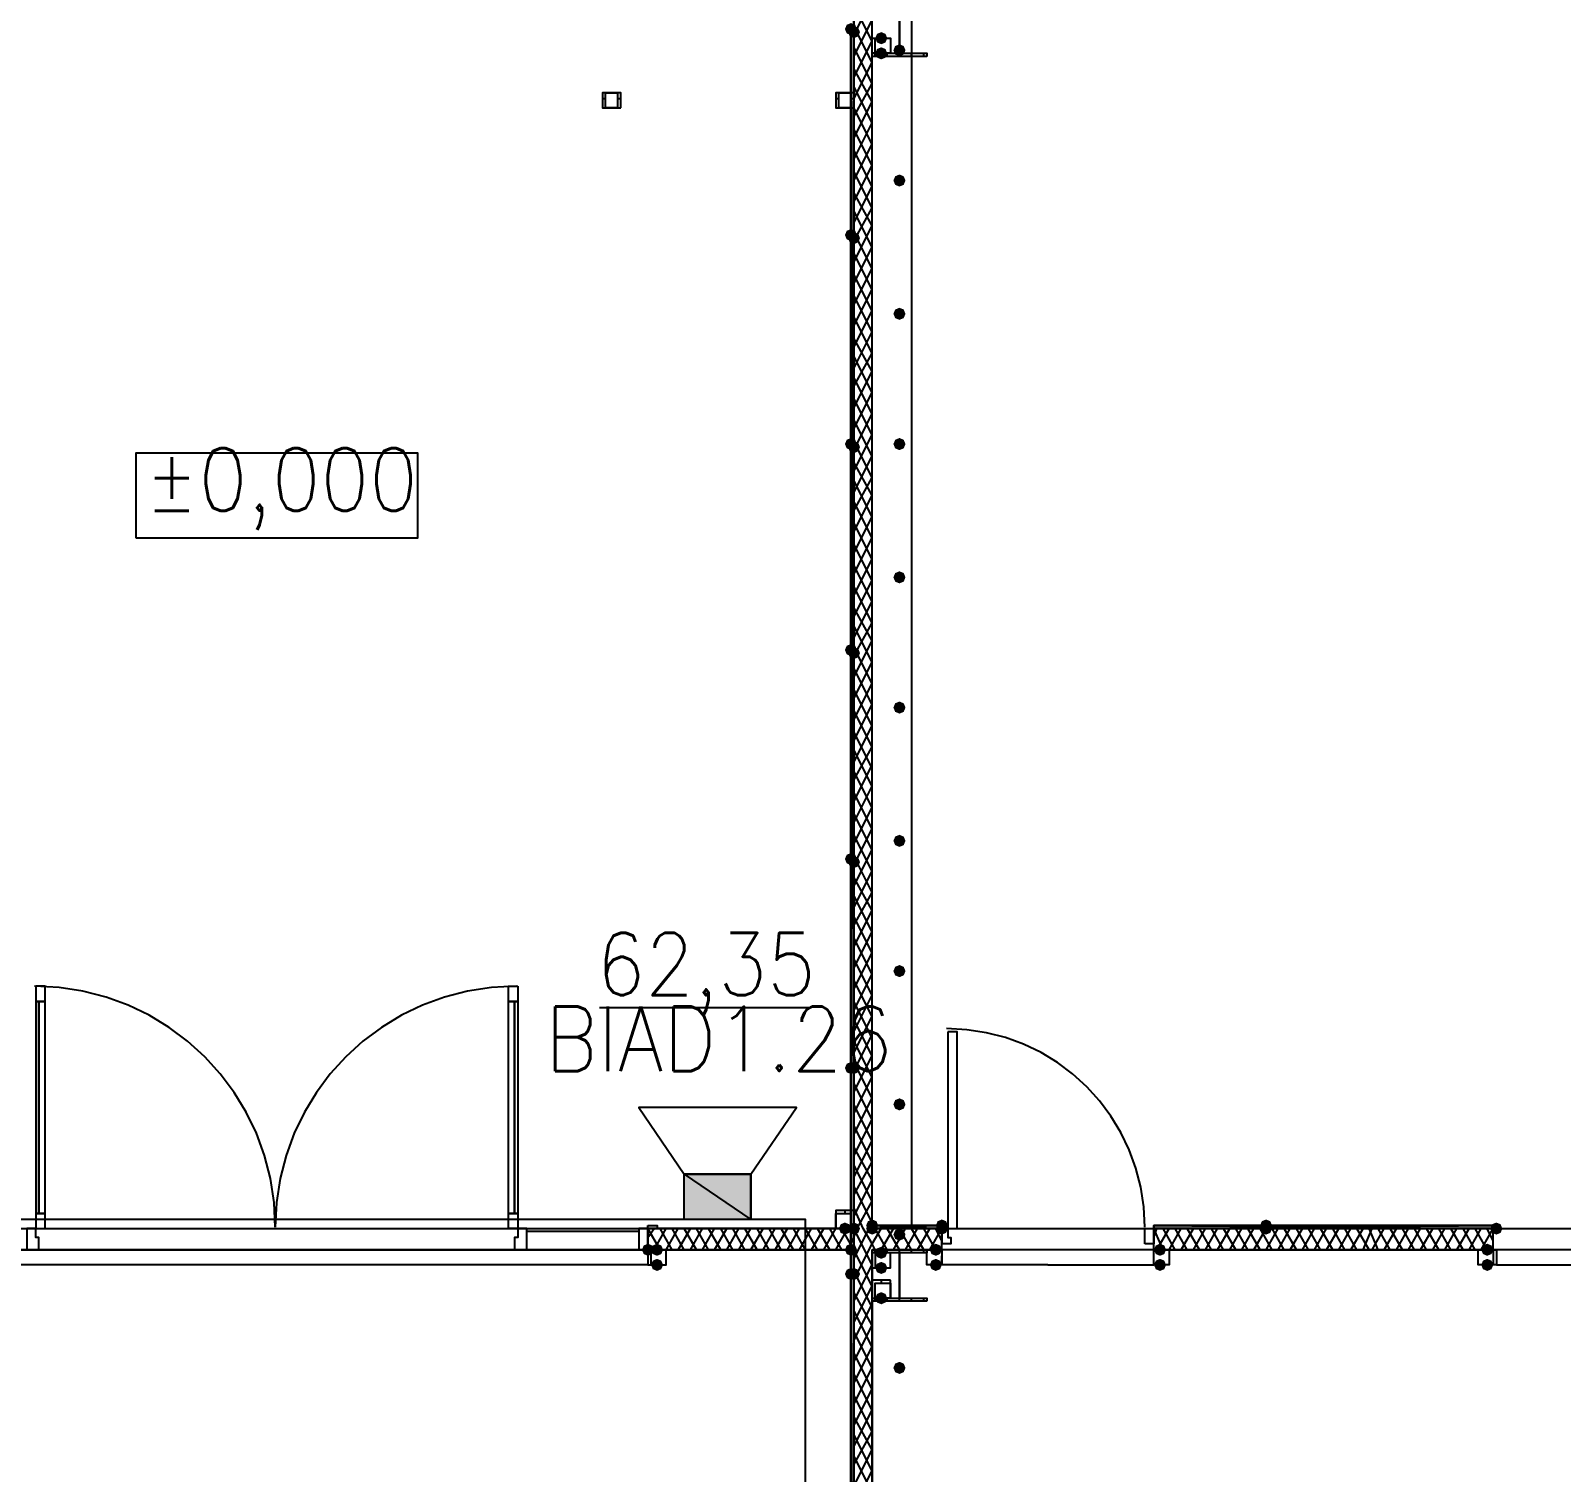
# Model space of a CAD drawing. Header units: millimetres. Extents: x 0 to 420, y 0 to 297.
# Drawn here: x 243.77 to 265.15, y 182.86 to 203.01 of the extents above; entities that cross this region are included whole.
import ezdxf

# ---------------------------------------------------------------- set-up
doc = ezdxf.new("R2010")
doc.units = ezdxf.units.MM
doc.layers.get('0').update_dxf_attribs({"linetype": 'CONTINUOUS'})
doc.styles.get("Standard").update_dxf_attribs({"font": 'STANDARD'})

msp = doc.modelspace()

# ---------------------------------------------------------------- hatches: boundary and pattern name
at = {"true_color": 0x0000fe}
for points in [[(255.312333, 203.030667), (255.287463, 202.970871), (255.227667, 202.946), (255.167871, 202.970871), (255.143, 203.030667), (255.167871, 203.090462), (255.227667, 203.115333), (255.287462, 203.090463)], [(255.354667, 202.988333), (255.329796, 202.928537), (255.27, 202.903667), (255.210204, 202.928537), (255.185333, 202.988333), (255.210204, 203.048129), (255.27, 203.073), (255.329796, 203.048129)], [(255.312333, 200.152), (255.287463, 200.092204), (255.227667, 200.067333), (255.167871, 200.092204), (255.143, 200.152), (255.167871, 200.211796), (255.227667, 200.236667), (255.287462, 200.211796)], [(255.354667, 200.109667), (255.329796, 200.049871), (255.27, 200.025), (255.210204, 200.049871), (255.185333, 200.109667), (255.210204, 200.169462), (255.27, 200.194333), (255.329796, 200.169463)], [(255.312333, 197.231), (255.287463, 197.171204), (255.227667, 197.146333), (255.167871, 197.171204), (255.143, 197.231), (255.167871, 197.290796), (255.227667, 197.315667), (255.287462, 197.290796)], [(255.354667, 197.188667), (255.329796, 197.128871), (255.27, 197.104), (255.210204, 197.128871), (255.185333, 197.188667), (255.210204, 197.248462), (255.27, 197.273333), (255.329796, 197.248463)], [(255.312333, 194.352333), (255.287463, 194.292537), (255.227667, 194.267667), (255.167871, 194.292537), (255.143, 194.352333), (255.167871, 194.412129), (255.227667, 194.437), (255.287462, 194.412129)], [(255.354667, 194.31), (255.329796, 194.250204), (255.27, 194.225333), (255.210204, 194.250204), (255.185333, 194.31), (255.210204, 194.369796), (255.27, 194.394667), (255.329796, 194.369796)], [(255.312333, 191.431333), (255.287463, 191.371537), (255.227667, 191.346667), (255.167871, 191.371537), (255.143, 191.431333), (255.167871, 191.491129), (255.227667, 191.516), (255.287462, 191.491129)], [(255.354667, 191.389), (255.329796, 191.329204), (255.27, 191.304333), (255.210204, 191.329204), (255.185333, 191.389), (255.210204, 191.448796), (255.27, 191.473667), (255.329796, 191.448796)], [(255.312333, 188.510333), (255.287463, 188.450537), (255.227667, 188.425667), (255.167871, 188.450537), (255.143, 188.510333), (255.167871, 188.570129), (255.227667, 188.595), (255.287462, 188.570129)], [(255.354667, 188.510333), (255.329796, 188.450537), (255.27, 188.425667), (255.210204, 188.450537), (255.185333, 188.510333), (255.210204, 188.570129), (255.27, 188.595), (255.329796, 188.570129)], [(255.608667, 186.309), (255.583796, 186.249204), (255.524, 186.224333), (255.464204, 186.249204), (255.439333, 186.309), (255.464204, 186.368796), (255.524, 186.393667), (255.583796, 186.368796)], [(255.608667, 186.309), (255.583796, 186.249204), (255.524, 186.224333), (255.464204, 186.249204), (255.439333, 186.309), (255.464204, 186.368796), (255.524, 186.393667), (255.583796, 186.368796)], [(255.608667, 186.266667), (255.583796, 186.206871), (255.524, 186.182), (255.464204, 186.206871), (255.439333, 186.266667), (255.464204, 186.326462), (255.524, 186.351333), (255.583796, 186.326463)], [(256.582333, 186.309), (256.557462, 186.249204), (256.497667, 186.224333), (256.437871, 186.249204), (256.413, 186.309), (256.437871, 186.368796), (256.497667, 186.393667), (256.557462, 186.368796)], [(256.582333, 186.266667), (256.557462, 186.206871), (256.497667, 186.182), (256.437871, 186.206871), (256.413, 186.266667), (256.437871, 186.326462), (256.497667, 186.351333), (256.557462, 186.326463)], [(261.112, 186.309), (261.087129, 186.249204), (261.027333, 186.224333), (260.967537, 186.249204), (260.942667, 186.309), (260.967537, 186.368796), (261.027333, 186.393667), (261.087129, 186.368796)], [(261.112, 186.266667), (261.087129, 186.206871), (261.027333, 186.182), (260.967537, 186.206871), (260.942667, 186.266667), (260.967537, 186.326462), (261.027333, 186.351333), (261.087129, 186.326463)], [(264.329333, 186.266667), (264.304463, 186.206871), (264.244667, 186.182), (264.184871, 186.206871), (264.16, 186.266667), (264.184871, 186.326462), (264.244667, 186.351333), (264.304462, 186.326463)], [(264.329333, 186.266667), (264.304463, 186.206871), (264.244667, 186.182), (264.184871, 186.206871), (264.16, 186.266667), (264.184871, 186.326462), (264.244667, 186.351333), (264.304462, 186.326463)], [(252.476, 185.970333), (252.451129, 185.910537), (252.391333, 185.885667), (252.331538, 185.910537), (252.306667, 185.970333), (252.331537, 186.030129), (252.391333, 186.055), (252.451129, 186.030129)], [(255.312333, 185.970333), (255.287463, 185.910537), (255.227667, 185.885667), (255.167871, 185.910537), (255.143, 185.970333), (255.167871, 186.030129), (255.227667, 186.055), (255.287462, 186.030129)], [(255.312333, 185.970333), (255.287463, 185.910537), (255.227667, 185.885667), (255.167871, 185.910537), (255.143, 185.970333), (255.167871, 186.030129), (255.227667, 186.055), (255.287462, 186.030129)], [(255.312333, 185.631667), (255.287463, 185.571871), (255.227667, 185.547), (255.167871, 185.571871), (255.143, 185.631667), (255.167871, 185.691462), (255.227667, 185.716333), (255.287462, 185.691463)], [(255.354667, 185.631667), (255.329796, 185.571871), (255.27, 185.547), (255.210204, 185.571871), (255.185333, 185.631667), (255.210204, 185.691462), (255.27, 185.716333), (255.329796, 185.691463)]]:
    msp.add_hatch(color=0, dxfattribs=at).paths.add_polyline_path(points, flags=0)
at = {"true_color": 0x000007}
h = msp.add_hatch(color=0, dxfattribs=at)
h.paths.add_polyline_path([(255.27, 202.988333), (255.227667, 202.988333), (255.27, 185.631667)], flags=0)
h.paths.add_polyline_path([(255.227667, 202.988333), (255.27, 185.631667), (255.227667, 185.631667)], flags=0)
for points in [[(255.735667, 202.903667), (255.710796, 202.843871), (255.651, 202.819), (255.591204, 202.843871), (255.566333, 202.903667), (255.591204, 202.963462), (255.651, 202.988333), (255.710796, 202.963463)], [(255.735667, 202.692), (255.710796, 202.632204), (255.651, 202.607333), (255.591204, 202.632204), (255.566333, 202.692), (255.591204, 202.751796), (255.651, 202.776667), (255.710796, 202.751796)], [(255.989667, 202.734333), (255.964796, 202.674537), (255.905, 202.649667), (255.845204, 202.674537), (255.820333, 202.734333), (255.845204, 202.794129), (255.905, 202.819), (255.964796, 202.794129)], [(255.989667, 200.914), (255.964796, 200.854204), (255.905, 200.829333), (255.845204, 200.854204), (255.820333, 200.914), (255.845204, 200.973796), (255.905, 200.998667), (255.964796, 200.973796)], [(255.989667, 199.051333), (255.964796, 198.991537), (255.905, 198.966667), (255.845204, 198.991537), (255.820333, 199.051333), (255.845204, 199.111129), (255.905, 199.136), (255.964796, 199.111129)], [(255.989667, 197.231), (255.964796, 197.171204), (255.905, 197.146333), (255.845204, 197.171204), (255.820333, 197.231), (255.845204, 197.290796), (255.905, 197.315667), (255.964796, 197.290796)], [(255.989667, 195.368333), (255.964796, 195.308538), (255.905, 195.283667), (255.845204, 195.308538), (255.820333, 195.368333), (255.845204, 195.428129), (255.905, 195.453), (255.964796, 195.428129)], [(255.989667, 193.548), (255.964796, 193.488204), (255.905, 193.463333), (255.845204, 193.488204), (255.820333, 193.548), (255.845204, 193.607796), (255.905, 193.632667), (255.964796, 193.607796)], [(255.989667, 191.685333), (255.964796, 191.625537), (255.905, 191.600667), (255.845204, 191.625537), (255.820333, 191.685333), (255.845204, 191.745129), (255.905, 191.77), (255.964796, 191.745129)], [(255.989667, 189.865), (255.964796, 189.805204), (255.905, 189.780333), (255.845204, 189.805204), (255.820333, 189.865), (255.845204, 189.924796), (255.905, 189.949667), (255.964796, 189.924796)], [(255.989667, 188.002333), (255.964796, 187.942537), (255.905, 187.917667), (255.845204, 187.942537), (255.820333, 188.002333), (255.845204, 188.062129), (255.905, 188.087), (255.964796, 188.062129)], [(255.227667, 186.266667), (255.202796, 186.206871), (255.143, 186.182), (255.083204, 186.206871), (255.058333, 186.266667), (255.083204, 186.326462), (255.143, 186.351333), (255.202796, 186.326463)], [(255.354667, 186.266667), (255.329796, 186.206871), (255.27, 186.182), (255.210204, 186.206871), (255.185333, 186.266667), (255.210204, 186.326462), (255.27, 186.351333), (255.329796, 186.326463)], [(255.989667, 186.182), (255.964796, 186.122204), (255.905, 186.097333), (255.845204, 186.122204), (255.820333, 186.182), (255.845204, 186.241796), (255.905, 186.266667), (255.964796, 186.241796)], [(252.603, 185.970333), (252.578129, 185.910537), (252.518333, 185.885667), (252.458537, 185.910537), (252.433667, 185.970333), (252.458537, 186.030129), (252.518333, 186.055), (252.578129, 186.030129)], [(255.735667, 185.928), (255.710796, 185.868204), (255.651, 185.843333), (255.591204, 185.868204), (255.566333, 185.928), (255.591204, 185.987796), (255.651, 186.012667), (255.710796, 185.987796)], [(256.497667, 185.970333), (256.472796, 185.910537), (256.413, 185.885667), (256.353204, 185.910537), (256.328333, 185.970333), (256.353204, 186.030129), (256.413, 186.055), (256.472796, 186.030129)], [(259.630333, 185.970333), (259.605462, 185.910537), (259.545667, 185.885667), (259.485871, 185.910537), (259.461, 185.970333), (259.485871, 186.030129), (259.545667, 186.055), (259.605462, 186.030129)], [(264.202333, 185.970333), (264.177462, 185.910537), (264.117667, 185.885667), (264.057871, 185.910537), (264.033, 185.970333), (264.057871, 186.030129), (264.117667, 186.055), (264.177462, 186.030129)], [(252.603, 185.758667), (252.578129, 185.698871), (252.518333, 185.674), (252.458537, 185.698871), (252.433667, 185.758667), (252.458537, 185.818462), (252.518333, 185.843333), (252.578129, 185.818463)], [(255.735667, 185.716333), (255.710796, 185.656537), (255.651, 185.631667), (255.591204, 185.656537), (255.566333, 185.716333), (255.591204, 185.776129), (255.651, 185.801), (255.710796, 185.776129)], [(256.497667, 185.758667), (256.472796, 185.698871), (256.413, 185.674), (256.353204, 185.698871), (256.328333, 185.758667), (256.353204, 185.818462), (256.413, 185.843333), (256.472796, 185.818463)], [(259.630333, 185.758667), (259.605462, 185.698871), (259.545667, 185.674), (259.485871, 185.698871), (259.461, 185.758667), (259.485871, 185.818462), (259.545667, 185.843333), (259.605462, 185.818463)], [(264.202333, 185.758667), (264.177462, 185.698871), (264.117667, 185.674), (264.057871, 185.698871), (264.033, 185.758667), (264.057871, 185.818462), (264.117667, 185.843333), (264.177462, 185.818463)], [(255.735667, 185.293), (255.710796, 185.233204), (255.651, 185.208333), (255.591204, 185.233204), (255.566333, 185.293), (255.591204, 185.352796), (255.651, 185.377667), (255.710796, 185.352796)], [(255.989667, 184.319333), (255.964796, 184.259537), (255.905, 184.234667), (255.845204, 184.259537), (255.820333, 184.319333), (255.845204, 184.379129), (255.905, 184.404), (255.964796, 184.379129)]]:
    msp.add_hatch(color=0, dxfattribs=at).paths.add_polyline_path(points, flags=0)
at = {"true_color": 0x000052}
h = msp.add_hatch(color=0, dxfattribs=at)
h.paths.add_polyline_path([(253.830667, 187.028666), (252.899334, 187.028666), (253.830667, 186.393666)], flags=0)
h.paths.add_polyline_path([(252.899334, 187.028666), (253.830667, 186.393666), (252.899334, 186.393666)], flags=0)
at = {"true_color": 0x000007}
h = msp.add_hatch(color=0, dxfattribs=at)
h.paths.add_polyline_path([(256.497667, 186.309), (255.524, 186.309), (256.497667, 186.266667)], flags=0)
h.paths.add_polyline_path([(255.524, 186.309), (256.497667, 186.266667), (255.524, 186.266667)], flags=0)
h = msp.add_hatch(color=0, dxfattribs=at)
h.paths.add_polyline_path([(264.244667, 186.309), (259.461, 186.309), (264.244667, 186.266667)], flags=0)
h.paths.add_polyline_path([(259.461, 186.309), (264.244667, 186.266667), (259.461, 186.266667)], flags=0)
h = msp.add_hatch(color=0, dxfattribs=at)
h.paths.add_polyline_path([(252.391333, 185.970333), (255.227667, 185.970333)], flags=0)
h.paths.add_polyline_path([(255.227667, 185.970333), (252.391333, 185.970333)], flags=0)
h = msp.add_hatch(color=0, dxfattribs=at)
h.paths.add_polyline_path([(255.27, 185.631667), (255.227667, 185.631667), (255.27, 168.232667)], flags=0)
h.paths.add_polyline_path([(255.227667, 185.631667), (255.27, 168.232667), (255.227667, 168.232667)], flags=0)

# ---------------------------------------------------------------- linework, layer by layer
at = {"color": 0, "true_color": 0x000008}
for points in [[(242.654667, 195.199), (242.654667, 186.266667), (255.27, 186.266667), (255.27, 220.768333), (239.183333, 220.768333), (239.183333, 195.199)], [(255.27, 185.970333), (239.183333, 185.970333), (239.183333, 138.895667), (255.27, 138.895667)]]:
    msp.add_lwpolyline(points, close=True, dxfattribs=at)
at = {"color": 0, "true_color": 0x000007}
for points in [[(255.27, 220.768333), (255.27, 186.266667)], [(255.524, 186.266667), (255.524, 220.768333)], [(255.27, 202.946), (255.524, 203.454)], [(255.524, 202.861333), (255.27, 203.369333)], [(255.905, 202.649667), (255.905, 203.369333)], [(255.227667, 202.988333), (255.227667, 185.631667), (255.227667, 202.988333), (255.27, 185.631667)], [(255.27, 202.649667), (255.524, 203.157667)], [(255.524, 202.565), (255.27, 203.073)], [(255.27, 202.353333), (255.524, 202.861333)], [(255.524, 202.268667), (255.27, 202.776667)], [(255.27, 202.057), (255.524, 202.565)], [(255.566333, 202.649667), (255.566333, 202.692)], [(255.735667, 202.649667), (255.735667, 202.692)], [(256.074333, 202.649667), (256.074333, 202.692)], [(256.243667, 202.649667), (256.243667, 202.692)], [(255.524, 202.014667), (255.27, 202.480333)], [(255.27, 201.803), (255.524, 202.268667)], [(255.524, 201.718333), (255.27, 202.226333)], [(251.798667, 202.057), (251.756333, 202.057)], [(252.010333, 202.057), (251.968, 202.057)], [(255.058333, 202.057), (255.016, 202.057)], [(255.27, 202.057), (255.227667, 202.057)], [(255.27, 201.506667), (255.524, 202.014667)], [(255.524, 201.422), (255.27, 201.93)], [(255.27, 201.210333), (255.524, 201.718333)], [(255.524, 201.125667), (255.27, 201.633667)], [(255.27, 200.914), (255.524, 201.422)], [(255.524, 200.829333), (255.27, 201.337333)], [(255.27, 200.617667), (255.524, 201.125667)], [(255.524, 200.533), (255.27, 201.041)], [(255.27, 200.321333), (255.524, 200.829333)], [(255.524, 200.279), (255.27, 200.744667)], [(255.27, 200.067333), (255.524, 200.533)], [(255.524, 199.982667), (255.27, 200.490667)], [(255.27, 199.771), (255.524, 200.279)], [(255.524, 199.686333), (255.27, 200.194333)], [(255.27, 199.474667), (255.524, 199.982667)], [(255.524, 199.39), (255.27, 199.898)], [(255.27, 199.178333), (255.524, 199.686333)], [(255.524, 199.093667), (255.27, 199.601667)], [(255.27, 198.882), (255.524, 199.39)], [(255.524, 198.797333), (255.27, 199.305333)], [(255.27, 198.585667), (255.524, 199.093667)], [(255.524, 198.501), (255.27, 199.009)], [(255.27, 198.289333), (255.524, 198.797333)], [(255.524, 198.247), (255.27, 198.712667)], [(255.27, 198.035333), (255.524, 198.501)], [(255.524, 197.950667), (255.27, 198.458667)], [(255.27, 197.739), (255.524, 198.247)], [(255.524, 197.654333), (255.27, 198.162333)], [(255.27, 197.442667), (255.524, 197.950667)], [(255.524, 197.358), (255.27, 197.866)], [(255.27, 197.146333), (255.524, 197.654333)], [(255.524, 197.061667), (255.27, 197.569667)], [(255.27, 196.85), (255.524, 197.358)], [(255.524, 196.765333), (255.27, 197.273333)], [(255.27, 196.553667), (255.524, 197.061667)], [(255.524, 196.511333), (255.27, 196.977)], [(255.27, 196.299667), (255.524, 196.765333)], [(255.524, 196.215), (255.27, 196.723)], [(255.27, 196.003333), (255.524, 196.511333)], [(255.524, 195.918667), (255.27, 196.426667)], [(255.27, 195.707), (255.524, 196.215)], [(255.524, 195.622333), (255.27, 196.130333)], [(255.27, 195.410667), (255.524, 195.918667)], [(255.524, 195.326), (255.27, 195.834)], [(255.27, 195.114333), (255.524, 195.622333)], [(255.524, 195.029667), (255.27, 195.537667)], [(255.27, 194.818), (255.524, 195.326)], [(255.524, 194.733333), (255.27, 195.241333)], [(255.27, 194.521667), (255.524, 195.029667)], [(255.524, 194.479333), (255.27, 194.945)], [(255.27, 194.267667), (255.524, 194.733333)], [(255.524, 194.183), (255.27, 194.691)], [(255.27, 193.971333), (255.524, 194.479333)], [(255.524, 193.886667), (255.27, 194.394667)], [(255.27, 193.675), (255.524, 194.183)], [(255.524, 193.590333), (255.27, 194.098333)], [(255.27, 193.378667), (255.524, 193.886667)], [(255.524, 193.294), (255.27, 193.802)], [(255.27, 193.082333), (255.524, 193.590333)], [(255.524, 192.997667), (255.27, 193.505667)], [(255.27, 192.786), (255.524, 193.294)], [(255.524, 192.701333), (255.27, 193.209333)], [(255.27, 192.532), (255.524, 192.997667)], [(255.524, 192.447333), (255.27, 192.955333)], [(255.27, 192.235667), (255.524, 192.743667)], [(255.524, 192.151), (255.27, 192.659)], [(255.27, 191.939333), (255.524, 192.447333)], [(255.524, 191.854667), (255.27, 192.362667)], [(255.27, 191.643), (255.524, 192.151)], [(255.524, 191.558333), (255.27, 192.066333)], [(255.27, 191.346667), (255.524, 191.854667)], [(255.524, 191.262), (255.27, 191.77)], [(255.27, 191.050333), (255.524, 191.558333)], [(255.524, 190.965667), (255.27, 191.473667)], [(255.27, 190.754), (255.524, 191.262)], [(255.524, 190.711667), (255.27, 191.177333)], [(255.27, 190.5), (255.524, 190.965667)], [(255.524, 190.415333), (255.27, 190.923333)], [(255.27, 190.203667), (255.524, 190.711667)], [(255.524, 190.119), (255.27, 190.627)], [(255.27, 189.907333), (255.524, 190.415333)], [(255.524, 189.822667), (255.27, 190.330667)], [(255.27, 189.611), (255.524, 190.119)], [(255.524, 189.526333), (255.27, 190.034333)], [(255.27, 189.314667), (255.524, 189.822667)], [(255.524, 189.23), (255.27, 189.738)], [(247.184333, 186.287833), (247.166958, 186.631939), (247.115959, 186.966103), (247.033028, 187.288636), (246.919858, 187.597844), (246.778139, 187.892037), (246.609563, 188.169523), (246.415822, 188.42861), (246.198607, 188.667607), (245.95961, 188.884822), (245.700523, 189.078563), (245.423037, 189.247139), (245.128844, 189.388858), (244.819636, 189.502028), (244.497103, 189.584959), (244.162939, 189.635958), (243.818833, 189.653333)], [(250.549833, 189.653333), (250.205728, 189.635958), (249.871563, 189.584959), (249.549031, 189.502028), (249.239822, 189.388858), (248.945629, 189.247139), (248.668144, 189.078563), (248.409056, 188.884822), (248.17006, 188.667607), (247.952845, 188.42861), (247.759104, 188.169523), (247.590528, 187.892037), (247.448809, 187.597844), (247.335638, 187.288636), (247.252708, 186.966103), (247.201709, 186.631939), (247.184333, 186.287833)], [(255.27, 189.018333), (255.524, 189.526333)], [(243.882333, 189.441667), (243.882333, 186.478333)], [(250.528667, 189.441667), (250.528667, 186.478333)], [(251.714, 189.357), (254.677333, 189.357)], [(255.524, 188.933667), (255.27, 189.441667)], [(255.27, 188.722), (255.524, 189.23)], [(255.524, 188.679667), (255.27, 189.187667)], [(255.27, 188.468), (255.524, 188.976)], [(255.524, 188.383333), (255.27, 188.891333)], [(259.334, 186.287833), (259.319684, 186.571342), (259.277666, 186.84666), (259.20934, 187.112395), (259.116099, 187.367151), (258.999337, 187.609537), (258.860448, 187.838157), (258.700824, 188.051619), (258.521861, 188.248528), (258.324952, 188.427491), (258.111491, 188.587114), (257.88287, 188.726004), (257.640485, 188.842766), (257.385728, 188.936007), (257.119994, 189.004333), (256.844675, 189.046351), (256.561167, 189.060667)], [(255.27, 188.171667), (255.524, 188.679667)], [(255.524, 188.087), (255.27, 188.595)], [(255.27, 187.875333), (255.524, 188.383333)], [(255.524, 187.790667), (255.27, 188.298667)], [(255.27, 187.579), (255.524, 188.087)], [(255.524, 187.494333), (255.27, 188.002333)], [(255.27, 187.282667), (255.524, 187.790667)], [(255.524, 187.198), (255.27, 187.706)], [(255.27, 186.986333), (255.524, 187.494333)], [(255.524, 186.944), (255.27, 187.409667)], [(255.27, 186.732333), (255.524, 187.198)], [(255.524, 186.647667), (255.27, 187.155667)], [(255.27, 186.436), (255.524, 186.944)], [(255.524, 186.351333), (255.27, 186.859333)], [(255.143, 186.520667), (255.143, 186.478333)], [(255.397, 186.266667), (255.27, 186.563)], [(255.312333, 186.266667), (255.524, 186.647667)], [(255.481667, 186.266667), (255.524, 186.351333)], [(256.497667, 186.309), (255.524, 186.309), (256.497667, 186.309), (255.524, 186.266667)], [(264.244667, 186.266667), (259.461, 186.266667), (264.244667, 186.309), (259.461, 186.309)], [(252.264333, 186.224333), (250.698, 186.224333)], [(252.391333, 186.139667), (252.476, 186.266667)], [(252.560667, 185.970333), (252.391333, 186.266667)], [(252.391333, 185.970333), (252.391333, 186.266667), (252.518333, 186.266667)], [(255.27, 186.266667), (252.391333, 186.266667)], [(252.476, 185.970333), (252.645333, 186.266667)], [(252.73, 185.970333), (252.560667, 186.266667)], [(252.645333, 185.970333), (252.814667, 186.266667)], [(252.899333, 185.970333), (252.73, 186.266667)], [(252.814667, 185.970333), (252.984, 186.266667)], [(253.068667, 185.970333), (252.899333, 186.266667)], [(252.984, 185.970333), (253.153333, 186.266667)], [(253.238, 185.970333), (253.068667, 186.266667)], [(253.153333, 185.970333), (253.322667, 186.266667)], [(253.407333, 185.970333), (253.238, 186.266667)], [(253.322667, 185.970333), (253.492, 186.266667)], [(253.576667, 185.970333), (253.407333, 186.266667)], [(253.492, 185.970333), (253.661333, 186.266667)], [(253.746, 185.970333), (253.576667, 186.266667)], [(253.661333, 185.970333), (253.830667, 186.266667)], [(253.915333, 185.970333), (253.746, 186.266667)], [(253.830667, 185.970333), (254, 186.266667)], [(254.084667, 185.970333), (253.915333, 186.266667)], [(254, 185.970333), (254.169333, 186.266667)], [(254.254, 185.970333), (254.084667, 186.266667)], [(254.169333, 185.970333), (254.338667, 186.266667)], [(254.423333, 185.970333), (254.254, 186.266667)], [(254.338667, 185.970333), (254.508, 186.266667)], [(254.592667, 185.970333), (254.423333, 186.266667)], [(254.508, 185.970333), (254.677333, 186.266667)], [(254.762, 185.970333), (254.592667, 186.266667)], [(254.677333, 185.970333), (254.846667, 186.266667)], [(254.931333, 185.970333), (254.762, 186.266667)], [(254.846667, 185.970333), (255.016, 186.266667)], [(255.100667, 185.970333), (254.931333, 186.266667)], [(255.016, 185.970333), (255.185333, 186.266667)], [(255.27, 185.970333), (255.100667, 186.266667)], [(255.185333, 185.970333), (255.27, 186.139667)], [(255.27, 186.139667), (255.312333, 186.266667)], [(255.27, 185.843333), (255.481667, 186.266667)], [(255.524, 185.758667), (255.27, 186.266667)], [(255.524, 186.055), (255.397, 186.266667)], [(255.524, 186.055), (255.651, 186.266667)], [(256.497667, 186.266667), (255.524, 186.266667)], [(255.735667, 185.970333), (255.566333, 186.266667)], [(255.651, 185.970333), (255.820333, 186.266667)], [(255.905, 185.970333), (255.735667, 186.266667)], [(255.820333, 185.970333), (255.989667, 186.266667)], [(256.074333, 185.970333), (255.905, 186.266667)], [(255.989667, 185.970333), (256.159, 186.266667)], [(256.243667, 185.970333), (256.074333, 186.266667)], [(256.159, 185.970333), (256.328333, 186.266667)], [(256.413, 185.970333), (256.243667, 186.266667)], [(256.328333, 185.970333), (256.497667, 186.266667)], [(256.497667, 186.097333), (256.413, 186.266667)], [(256.497667, 185.970333), (256.497667, 186.055), (256.497667, 186.266667)], [(259.461, 186.139667), (259.503333, 186.266667)], [(259.588, 185.970333), (259.461, 186.266667)], [(259.461, 185.970333), (259.461, 186.055), (259.461, 186.266667)], [(264.202333, 186.266667), (259.461, 186.266667)], [(259.503333, 185.970333), (259.672667, 186.266667)], [(259.757333, 185.970333), (259.588, 186.266667)], [(259.672667, 185.970333), (259.842, 186.266667)], [(259.926667, 185.970333), (259.757333, 186.266667)], [(259.842, 185.970333), (260.011333, 186.266667)], [(260.096, 185.970333), (259.926667, 186.266667)], [(260.011333, 185.970333), (260.180667, 186.266667)], [(260.265333, 185.970333), (260.096, 186.266667)], [(260.180667, 185.970333), (260.35, 186.266667)], [(260.434667, 185.970333), (260.265333, 186.266667)], [(260.35, 185.970333), (260.519333, 186.266667)], [(260.604, 185.970333), (260.434667, 186.266667)], [(260.519333, 185.970333), (260.688667, 186.266667)], [(260.773333, 185.970333), (260.604, 186.266667)], [(260.688667, 185.970333), (260.858, 186.266667)], [(260.942667, 185.970333), (260.773333, 186.266667)], [(260.858, 185.970333), (261.027333, 186.266667)], [(261.112, 185.970333), (260.942667, 186.266667)], [(261.027333, 185.970333), (261.196667, 186.266667)], [(261.281333, 185.970333), (261.112, 186.266667)], [(261.196667, 185.970333), (261.366, 186.266667)], [(261.450667, 185.970333), (261.281333, 186.266667)], [(261.366, 185.970333), (261.535333, 186.266667)], [(261.62, 185.970333), (261.450667, 186.266667)], [(261.535333, 185.970333), (261.704667, 186.266667)], [(261.789333, 185.970333), (261.62, 186.266667)], [(261.704667, 185.970333), (261.874, 186.266667)], [(261.958667, 185.970333), (261.789333, 186.266667)], [(261.874, 185.970333), (262.043333, 186.266667)], [(262.128, 185.970333), (261.958667, 186.266667)], [(262.043333, 185.970333), (262.212667, 186.266667)], [(262.297333, 185.970333), (262.128, 186.266667)], [(262.212667, 185.970333), (262.382, 186.266667)], [(262.466667, 185.970333), (262.297333, 186.266667)], [(262.382, 185.970333), (262.509, 186.266667)], [(262.593667, 185.970333), (262.466667, 186.266667)], [(262.509, 185.970333), (262.678333, 186.266667)], [(262.763, 185.970333), (262.593667, 186.266667)], [(262.678333, 185.970333), (262.847667, 186.266667)], [(262.932333, 185.970333), (262.763, 186.266667)], [(262.847667, 185.970333), (263.017, 186.266667)], [(263.101667, 185.970333), (262.932333, 186.266667)], [(263.017, 185.970333), (263.186333, 186.266667)], [(263.271, 185.970333), (263.101667, 186.266667)], [(263.186333, 185.970333), (263.355667, 186.266667)], [(263.440333, 185.970333), (263.271, 186.266667)], [(263.355667, 185.970333), (263.525, 186.266667)], [(263.609667, 185.970333), (263.440333, 186.266667)], [(263.525, 185.970333), (263.694333, 186.266667)], [(263.779, 185.970333), (263.609667, 186.266667)], [(263.694333, 185.970333), (263.863667, 186.266667)], [(263.948333, 185.970333), (263.779, 186.266667)], [(263.863667, 185.970333), (264.033, 186.266667)], [(264.117667, 185.970333), (263.948333, 186.266667)], [(264.033, 185.970333), (264.202333, 186.266667)], [(264.202333, 186.097333), (264.117667, 186.266667)], [(264.202333, 185.970333), (264.202333, 186.266667)], [(264.202333, 185.970333), (264.202333, 186.266667)], [(242.019667, 185.885667), (242.019667, 185.970333), (247.226667, 185.970333)], [(247.226667, 185.758667), (242.019667, 185.758667), (242.019667, 185.885667)], [(247.226667, 185.970333), (252.391333, 185.970333), (252.391333, 185.885667)], [(252.391333, 185.885667), (252.391333, 185.758667), (247.226667, 185.758667)], [(252.264333, 185.970333), (250.698, 185.970333)], [(252.391333, 185.970333), (255.227667, 185.970333), (252.391333, 185.970333), (255.227667, 185.970333)], [(252.391333, 185.970333), (255.27, 185.970333)], [(255.27, 185.547), (255.524, 186.055)], [(255.524, 185.462333), (255.27, 185.970333)], [(255.27, 185.970333), (255.27, 167.851667)], [(255.566333, 185.970333), (255.524, 186.055)], [(255.524, 185.970333), (256.497667, 185.970333)], [(255.524, 174.836667), (255.524, 185.970333)], [(255.566333, 185.928), (255.566333, 185.970333)], [(255.735667, 185.928), (255.735667, 185.970333)], [(255.905, 185.250667), (255.905, 185.970333)], [(256.074333, 185.928), (256.074333, 185.970333)], [(256.243667, 185.928), (256.243667, 185.970333)], [(257.979333, 185.758667), (256.497667, 185.758667), (256.286, 185.758667), (256.286, 185.970333), (256.497667, 185.970333), (256.497667, 185.758667), (256.286, 185.758667), (256.286, 185.970333), (256.497667, 185.970333), (256.497667, 185.758667), (256.497667, 185.885667)], [(256.497667, 185.970333), (256.497667, 186.055)], [(256.497667, 185.970333), (256.497667, 186.012667)], [(257.979333, 185.970333), (256.497667, 185.970333), (256.497667, 185.885667)], [(259.461, 185.885667), (259.461, 185.970333), (257.979333, 185.970333)], [(257.979333, 185.758667), (259.461, 185.758667), (259.461, 185.885667)], [(259.461, 185.970333), (259.461, 186.055)], [(259.461, 185.970333), (264.202333, 185.970333)], [(264.202333, 185.970333), (264.202333, 186.012667)], [(266.403667, 185.970333), (264.244667, 185.970333), (264.244667, 185.885667)], [(264.244667, 185.885667), (264.244667, 185.758667), (266.403667, 185.758667)], [(255.27, 185.250667), (255.524, 185.758667)], [(255.524, 185.166), (255.27, 185.674)], [(255.227667, 185.631667), (255.227667, 168.232667), (255.227667, 185.631667), (255.27, 168.232667)], [(255.27, 184.954333), (255.524, 185.462333)], [(255.651, 185.547), (255.651, 185.504667)], [(255.524, 184.912), (255.27, 185.377667)], [(255.566333, 185.250667), (255.566333, 185.293)], [(255.735667, 185.250667), (255.735667, 185.293)], [(256.074333, 185.250667), (256.074333, 185.293)], [(256.243667, 185.250667), (256.243667, 185.293)], [(255.27, 184.700333), (255.524, 185.208333)], [(255.524, 184.615667), (255.27, 185.123667)], [(255.27, 184.404), (255.524, 184.912)], [(255.524, 184.319333), (255.27, 184.827333)], [(255.27, 184.107667), (255.524, 184.615667)], [(255.524, 184.023), (255.27, 184.531)], [(255.27, 183.811333), (255.524, 184.319333)], [(255.524, 183.726667), (255.27, 184.234667)], [(255.27, 183.515), (255.524, 184.023)], [(255.524, 183.430333), (255.27, 183.938333)], [(255.27, 183.218667), (255.524, 183.726667)], [(255.524, 183.176333), (255.27, 183.642)], [(255.27, 182.964667), (255.524, 183.430333)], [(255.524, 182.88), (255.27, 183.388)], [(255.27, 182.668333), (255.524, 183.176333)], [(255.524, 182.583667), (255.27, 183.091667)], [(255.27, 182.372), (255.524, 182.88)]]:
    msp.add_lwpolyline(points, dxfattribs=at)
for points in [[(273.177, 220.768333), (256.074333, 220.768333), (256.074333, 186.266667), (273.177, 186.266667)], [(256.286, 202.649667), (255.524, 202.649667), (255.524, 202.692), (255.905, 202.692), (255.905, 203.327), (255.524, 203.327), (255.524, 203.369333), (256.286, 203.369333), (256.286, 203.327), (255.905, 203.327), (255.905, 202.692), (256.286, 202.692)], [(255.27, 202.988333), (255.227667, 202.988333), (255.27, 185.631667)], [(255.227667, 202.988333), (255.27, 185.631667), (255.227667, 185.631667)], [(255.227667, 202.988333), (255.227667, 185.631667), (255.27, 185.631667), (255.27, 202.988333)], [(255.227667, 202.988333), (255.227667, 185.631667), (255.27, 185.631667), (255.27, 202.988333)], [(255.778, 202.692), (255.566333, 202.692), (255.566333, 202.903667), (255.778, 202.903667), (255.778, 202.692), (255.524, 202.692), (255.524, 202.903667), (255.778, 202.903667)], [(252.010333, 201.93), (252.010333, 202.141667), (251.756333, 202.141667), (251.756333, 201.93)], [(251.968, 201.93), (251.798667, 201.93), (251.798667, 202.141667), (251.968, 202.141667)], [(255.27, 201.93), (255.27, 202.141667), (255.016, 202.141667), (255.016, 201.93)], [(255.227667, 201.93), (255.058333, 201.93), (255.058333, 202.141667), (255.227667, 202.141667)], [(245.237, 195.918667), (249.174, 195.918667), (249.174, 197.104), (245.237, 197.104)], [(243.84, 189.653333), (243.84, 189.441667), (243.967, 189.441667), (243.967, 189.653333)], [(250.571, 189.653333), (250.571, 189.441667), (250.444, 189.441667), (250.444, 189.653333)], [(243.84, 189.441667), (243.84, 186.478333), (243.882333, 186.478333), (243.882333, 189.441667)], [(243.882333, 189.441667), (243.882333, 186.478333), (243.967, 186.478333), (243.967, 189.441667)], [(250.528667, 189.441667), (250.528667, 186.478333), (250.444, 186.478333), (250.444, 189.441667)], [(250.571, 189.441667), (250.571, 186.478333), (250.528667, 186.478333), (250.528667, 189.441667)], [(256.582333, 189.018333), (256.582333, 186.266667), (256.709333, 186.266667), (256.709333, 189.018333)], [(255.27, 186.520667), (255.016, 186.520667), (255.016, 186.266667), (255.27, 186.266667)], [(243.967, 186.266667), (243.967, 186.478333), (243.84, 186.478333), (243.84, 186.266667)], [(250.444, 186.266667), (250.444, 186.478333), (250.571, 186.478333), (250.571, 186.266667)], [(252.391333, 186.309), (252.518333, 186.309), (252.518333, 186.266667), (252.391333, 186.266667)], [(255.227667, 186.478333), (255.227667, 186.266667), (255.016, 186.266667), (255.016, 186.478333)], [(256.497667, 186.309), (255.524, 186.309), (256.497667, 186.266667)], [(255.524, 186.309), (256.497667, 186.266667), (255.524, 186.266667)], [(256.497667, 186.309), (255.524, 186.309), (255.524, 186.266667), (256.497667, 186.266667)], [(256.497667, 186.309), (255.524, 186.309), (255.524, 186.266667), (256.497667, 186.266667)], [(264.244667, 186.309), (259.461, 186.309), (264.244667, 186.266667)], [(259.461, 186.309), (264.244667, 186.266667), (259.461, 186.266667)], [(259.461, 186.266667), (259.461, 186.309), (264.244667, 186.309), (264.244667, 186.266667), (259.461, 186.266667), (264.244667, 186.266667), (264.244667, 186.309), (259.461, 186.309)], [(243.882333, 185.970333), (243.882333, 186.139667), (243.84, 186.139667), (243.84, 186.266667), (243.713, 186.266667), (243.713, 185.970333)], [(250.698, 185.970333), (250.698, 186.266667), (250.571, 186.266667), (250.571, 186.139667), (250.528667, 186.139667), (250.528667, 185.970333)], [(252.264333, 185.970333), (250.698, 185.970333), (250.698, 186.266667), (252.264333, 186.266667)], [(252.391333, 186.266667), (252.264333, 186.266667), (252.264333, 185.970333), (252.391333, 185.970333)], [(252.391333, 185.970333), (252.391333, 186.266667)], [(252.518333, 186.266667), (252.391333, 186.266667)], [(256.497667, 186.055), (256.497667, 186.266667), (256.582333, 186.266667), (256.582333, 186.139667), (256.624667, 186.139667), (256.624667, 186.055)], [(256.497667, 186.266667), (256.497667, 186.055)], [(259.334, 186.055), (259.334, 186.139667), (259.334, 186.266667), (259.461, 186.266667), (259.461, 186.055)], [(259.461, 186.266667), (259.461, 186.055)], [(252.391333, 185.970333), (255.227667, 185.970333)], [(255.227667, 185.970333), (252.391333, 185.970333)], [(252.645333, 185.970333), (252.433667, 185.970333), (252.433667, 185.758667), (252.645333, 185.758667), (252.645333, 185.970333), (252.391333, 185.970333), (252.391333, 185.758667), (252.645333, 185.758667)], [(252.391333, 185.970333), (255.227667, 185.970333)], [(252.391333, 185.970333), (255.227667, 185.970333)], [(256.286, 185.250667), (255.524, 185.250667), (255.524, 185.293), (255.905, 185.293), (255.905, 185.928), (255.524, 185.928), (255.524, 185.970333), (256.286, 185.970333), (256.286, 185.928), (255.905, 185.928), (255.905, 185.293), (256.286, 185.293)], [(255.524, 174.836667), (273.134667, 174.836667), (273.134667, 185.970333), (255.524, 185.970333)], [(255.778, 185.928), (255.566333, 185.928), (255.566333, 185.716333), (255.778, 185.716333), (255.778, 185.928), (255.524, 185.928), (255.524, 185.716333), (255.778, 185.716333)], [(259.672667, 185.758667), (259.461, 185.758667), (259.461, 185.970333), (259.672667, 185.970333), (259.672667, 185.758667), (259.461, 185.758667), (259.461, 185.970333), (259.672667, 185.970333)], [(263.990667, 185.970333), (264.202333, 185.970333), (264.202333, 185.758667), (263.990667, 185.758667), (263.990667, 185.970333), (264.244667, 185.970333), (264.244667, 185.758667), (263.990667, 185.758667)], [(255.27, 185.631667), (255.227667, 185.631667), (255.27, 168.232667)], [(255.227667, 185.631667), (255.27, 168.232667), (255.227667, 168.232667)], [(255.227667, 185.631667), (255.227667, 168.232667), (255.27, 168.232667), (255.27, 185.631667)], [(255.227667, 185.631667), (255.227667, 168.232667), (255.27, 168.232667), (255.27, 185.631667)], [(255.778, 185.547), (255.524, 185.547), (255.524, 185.293), (255.778, 185.293)], [(255.778, 185.504667), (255.778, 185.293), (255.566333, 185.293), (255.566333, 185.504667)]]:
    msp.add_lwpolyline(points, close=True, dxfattribs=at)
at = {"color": 0, "true_color": 0x000052}
msp.add_lwpolyline([(253.830667, 187.028666), (253.830667, 186.393666), (252.899334, 186.393666), (252.899334, 187.028666), (253.830667, 187.028666), (254.465667, 187.959999), (252.264334, 187.959999), (252.899334, 187.028666)], dxfattribs=at)
for points in [[(253.830667, 187.028666), (252.899334, 187.028666), (253.830667, 186.393666)], [(252.899334, 187.028666), (253.830667, 186.393666), (252.899334, 186.393666)]]:
    msp.add_lwpolyline(points, close=True, dxfattribs=at)
at = {"color": 0, "true_color": 0x000005}
msp.add_lwpolyline([(227.711001, 149.817666), (250.909667, 149.817666), (250.909667, 138.175999), (252.899334, 138.175999), (252.899334, 138.133666), (252.899334, 138.175999), (256.159001, 138.175999), (256.159001, 149.817666), (373.168334, 149.817666), (373.168334, 175.048333), (260.773334, 175.048333), (255.100667, 175.048333), (255.100667, 153.966333), (254.889001, 153.966333), (254.592667, 153.966333), (254.592667, 186.393666), (253.830667, 186.393666), (238.633001, 186.393666), (238.633001, 175.048333), (226.737334, 175.048333), (122.343335, 175.048333)], dxfattribs=at)

# ---------------------------------------------------------------- texts
at = {"color": 0, "true_color": 0x000007, "attachment_point": 1}
for s, insert, char_height, width in [('%%P0,000', (245.364007, 197.171695), 0.872032, 3.43968177), ('62,35', (251.671667, 190.398362), 0.872032, 2.76143456), ('BIAD1.26', (250.952003, 189.369536), 0.90154, 4.70804214)]:
    msp.add_mtext(s, dxfattribs=dict(at, insert=insert, char_height=char_height, width=width))

doc.saveas('drawing.dxf')
